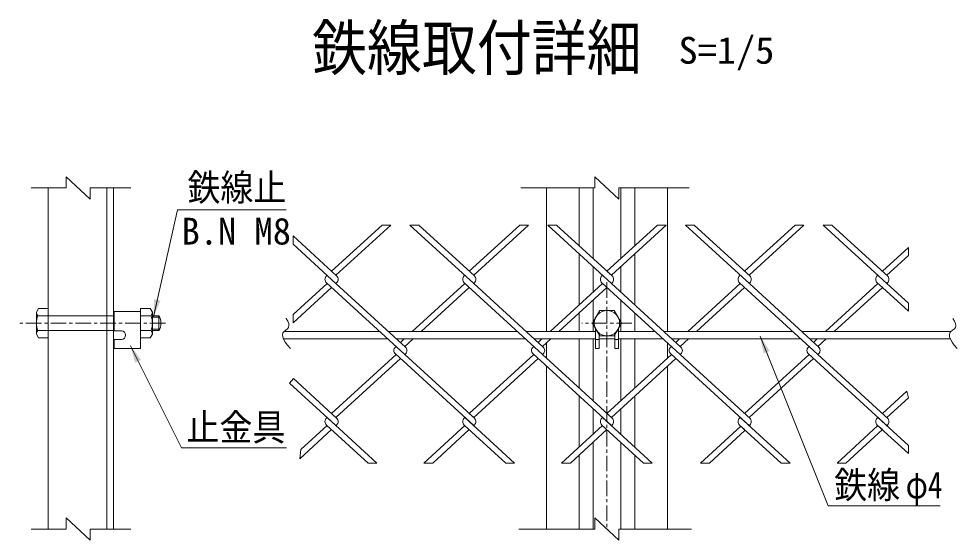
# Model space of a CAD drawing. Units: millimetres, scale not verified, with parts at other scales. Extents: x -4455 to 4455, y -3150 to 3150.
# Drawn here: x 1156 to 2669, y 516 to 1357 of the extents above; entities that cross this region are included whole.
import ezdxf
from ezdxf.enums import TextEntityAlignment as Align

# ---------------------------------------------------------------- set-up
doc = ezdxf.new("R2010")
doc.units = ezdxf.units.MM
doc.header["$LTSCALE"] = 20
doc.linetypes.add('DASHED', pattern=[7.5, 6, -1.5])
doc.linetypes.add('USER2', pattern=[2, 1.25, -0.25, 0.25, -0.25])
doc.layers.add('0-C_7詳細', color=7, linetype='Continuous', lineweight=18)
doc.styles.add('ＭＳ ゴシック', font='')
doc.styles.get('ＭＳ ゴシック').set_extended_font_data('MS Gothic')

msp = doc.modelspace()

# ---------------------------------------------------------------- linework, layer by layer
at = {"layer": '0-C_7詳細', "color": 4}
for p, q in [((1271.26, 1066.58), (1232.49, 1102.58)), ((1232.49, 1084.58), (1232.49, 1102.58)), ((2123.86, 1066.58), (2085.09, 1102.58)), ((2085.09, 1084.58), (2085.09, 1102.58)), ((1232.49, 1084.58), (1175.93, 1084.58)), ((1271.26, 1084.58), (1336.54, 1084.58)), ((1271.26, 1084.58), (1271.26, 1066.58)), ((2085.09, 1084.58), (1965.51, 1084.58)), ((2123.86, 1084.58), (2237.03, 1084.58)), ((2123.86, 1084.58), (2123.86, 1066.58)), ((1232.49, 534.27), (1232.49, 552.27)), ((1271.26, 516.27), (1232.49, 552.27)), ((2085.09, 534.27), (2085.09, 552.27)), ((2123.86, 516.27), (2085.09, 552.27)), ((1232.49, 534.27), (1175.93, 534.27)), ((1271.26, 534.27), (1336.54, 534.27)), ((1271.26, 534.27), (1271.26, 516.27)), ((2085.09, 534.27), (1962.28, 534.27)), ((2123.86, 534.27), (2240.68, 534.27)), ((2123.86, 534.27), (2123.86, 516.27))]:
    msp.add_line(p, q, dxfattribs=at)
at = {"layer": '0-C_7詳細'}
for p, q in [((1203.69, 1084.58), (1203.69, 534.27)), ((1298.19, 1084.58), (1298.19, 534.27)), ((1308.69, 1084.58), (1308.69, 534.27)), ((2006.98, 1084.58), (2006.98, 853.03)), ((2059.48, 1084.58), (2059.48, 991.42)), ((2081.98, 1084.58), (2081.98, 970.8)), ((2126.98, 1084.58), (2126.98, 970.8)), ((2149.48, 1084.58), (2149.48, 991.42)), ((2201.98, 1084.58), (2201.98, 853.03)), ((2059.48, 978.4), (2059.48, 895.93)), ((2149.48, 978.4), (2149.48, 895.93)), ((2081.98, 957.78), (2081.98, 916.55)), ((2126.98, 957.78), (2126.98, 916.55)), ((2112.65, 942.7), (2104.48, 950.19)), ((2104.48, 924.15), (2026.87, 853.03)), ((2081.98, 903.53), (2081.98, 853.03)), ((2126.98, 903.53), (2126.98, 853.03)), ((1184.49, 884.14), (1187.82, 889.9)), ((1184.49, 848.62), (1184.49, 884.14)), ((1186.55, 878.38), (1203.69, 878.38)), ((1187.82, 889.9), (1203.69, 889.9)), ((1203.69, 842.86), (1203.69, 889.9)), ((1309.71, 885.34), (1309.71, 853.84)), ((1309.71, 885.34), (1352.31, 885.34)), ((1352.31, 842.86), (1352.31, 889.9)), ((1352.31, 885.34), (1352.31, 825.34)), ((1369.45, 878.38), (1352.31, 878.38)), ((1371.51, 848.62), (1371.51, 884.14)), ((1371.51, 878.38), (1382.17, 878.38)), ((1382.17, 854.38), (1382.17, 878.38)), ((2059.48, 882.91), (2059.48, 853.03)), ((2149.48, 882.91), (2149.48, 853.03)), ((1184.49, 848.62), (1187.82, 842.86)), ((1186.55, 854.38), (1203.69, 854.38)), ((1309.71, 853.84), (1321.56, 853.84)), ((1369.45, 854.38), (1352.31, 854.38)), ((1371.51, 848.62), (1368.19, 842.86)), ((1371.51, 854.38), (1382.17, 854.38)), ((1583.65, 853.03), (1738.03, 853.03)), ((1752.24, 853.03), (1960.06, 853.03)), ((1974.27, 853.03), (2085.73, 853.03)), ((2085.73, 858.12), (2085.73, 825.34)), ((2088.2, 853.84), (2085.73, 853.84)), ((2117.23, 847.73), (2117.23, 825.34)), ((2120.76, 853.84), (2123.23, 853.84)), ((2123.23, 858.12), (2123.23, 825.34)), ((2123.23, 853.03), (2182.09, 853.03)), ((2196.3, 853.03), (2404.12, 853.03)), ((2418.33, 853.03), (2658.89, 853.03)), ((1187.82, 842.86), (1203.69, 842.86)), ((1308.69, 718.03), (1308.69, 838.03)), ((1309.71, 840.34), (1321.56, 840.34)), ((1309.71, 840.34), (1309.71, 825.34)), ((1368.19, 842.86), (1352.31, 842.86)), ((1582.92, 841.03), (1751.13, 841.03)), ((1765.34, 841.03), (1973.16, 841.03)), ((1987.37, 841.03), (2085.73, 841.03)), ((2006.98, 834.8), (2006.98, 810.04)), ((2059.48, 841.03), (2059.48, 761.93)), ((2081.98, 841.03), (2081.98, 741.31)), ((2091.73, 840.34), (2085.73, 840.34)), ((2091.73, 841.03), (2117.23, 841.03)), ((2117.23, 840.34), (2123.23, 840.34)), ((2123.23, 841.03), (2195.19, 841.03)), ((2126.98, 841.03), (2126.98, 741.31)), ((2149.48, 841.03), (2149.48, 761.93)), ((2201.98, 834.8), (2201.98, 810.04)), ((2209.4, 841.03), (2417.21, 841.03)), ((2431.42, 841.03), (2658.16, 841.03)), ((1309.71, 825.34), (1352.31, 825.34)), ((2117.23, 825.34), (2123.23, 825.34)), ((2006.98, 797.02), (2006.98, 534.27)), ((2201.98, 797.02), (2201.98, 534.27)), ((2059.48, 748.91), (2059.48, 666.44)), ((2149.48, 748.91), (2149.48, 666.44)), ((2081.98, 728.29), (2081.98, 687.06)), ((2126.98, 728.29), (2126.98, 687.06)), ((2081.98, 674.04), (2081.98, 534.27)), ((2126.98, 674.04), (2126.98, 534.27)), ((2059.48, 653.42), (2059.48, 534.27)), ((2149.48, 653.42), (2149.48, 534.27))]:
    msp.add_line(p, q, dxfattribs=at)
at = {"layer": '0-C_7詳細', "color": 3}
for p, q in [((1741.79, 1024.75), (1660.42, 950.19)), ((1756, 1024.75), (1667.53, 943.68)), ((1756, 1024.75), (1741.79, 1024.75)), ((1889.56, 930.66), (1786.87, 1024.75)), ((1801.08, 1024.75), (1786.87, 1024.75)), ((1890.63, 942.7), (1801.08, 1024.75)), ((1963.82, 1024.75), (1882.45, 950.19)), ((1978.03, 1024.75), (1889.56, 943.68)), ((1978.03, 1024.75), (1963.82, 1024.75)), ((2111.58, 930.66), (2008.9, 1024.75)), ((2023.11, 1024.75), (2008.9, 1024.75)), ((2112.65, 942.7), (2023.11, 1024.75)), ((2185.85, 1024.75), (2104.48, 950.19)), ((2200.06, 1024.75), (2111.58, 943.68)), ((2200.06, 1024.75), (2185.85, 1024.75)), ((2334.68, 929.67), (2230.93, 1024.75)), ((2245.14, 1024.75), (2230.93, 1024.75)), ((2335.75, 941.71), (2245.14, 1024.75)), ((2407.87, 1024.75), (2326.51, 950.19)), ((2422.08, 1024.75), (2333.61, 943.68)), ((2422.08, 1024.75), (2407.87, 1024.75)), ((2555.64, 930.66), (2452.96, 1024.75)), ((2467.17, 1024.75), (2452.96, 1024.75)), ((2557.78, 941.71), (2467.17, 1024.75)), ((1668.6, 942.7), (1598.31, 1007.1)), ((1598.31, 1007.1), (1598.31, 994.08)), ((1667.53, 930.66), (1598.31, 994.08)), ((2590.56, 988.7), (2548.54, 950.19)), ((2590.56, 975.68), (2590.56, 988.7)), ((2590.56, 975.68), (2555.64, 943.68)), ((1653.32, 943.68), (1652.25, 942.7)), ((1653.32, 943.68), (1652.25, 942.7)), ((1875.35, 943.68), (1874.28, 942.7)), ((1875.35, 943.68), (1874.28, 942.7)), ((1875.35, 943.68), (1874.28, 942.7)), ((1875.35, 943.68), (1874.28, 942.7)), ((2097.37, 943.68), (2096.3, 942.7)), ((2097.37, 943.68), (2096.3, 942.7)), ((2319.4, 943.68), (2318.33, 942.7)), ((2319.4, 943.68), (2318.33, 942.7)), ((2541.43, 943.68), (2540.36, 942.7)), ((2541.43, 943.68), (2540.36, 942.7)), ((1653.32, 930.66), (1598.31, 880.25)), ((1660.42, 924.15), (1598.31, 867.23)), ((1778.54, 815.91), (1652.25, 931.64)), ((1667.53, 930.66), (1668.97, 931.97)), ((1668.6, 931.64), (1667.53, 930.66)), ((1779.61, 827.95), (1667.53, 930.66)), ((1875.35, 930.66), (1790.63, 853.03)), ((1882.45, 924.15), (1804.84, 853.03)), ((2000.57, 815.91), (1874.27, 931.64)), ((1890.63, 931.64), (1889.56, 930.66)), ((2001.64, 827.95), (1889.56, 930.66)), ((2097.37, 930.66), (2012.66, 853.03)), ((2222.6, 815.91), (2096.3, 931.64)), ((2112.65, 931.64), (2111.58, 930.66)), ((2223.67, 827.95), (2111.58, 930.66)), ((2319.4, 930.66), (2234.68, 853.03)), ((2326.51, 924.15), (2248.89, 853.03)), ((2444.63, 815.91), (2318.33, 931.64)), ((2334.68, 931.64), (2333.61, 930.66)), ((2446.77, 826.97), (2334.68, 929.67)), ((2541.43, 930.66), (2456.71, 853.03)), ((2548.54, 924.15), (2470.92, 853.03)), ((2548.54, 924.15), (2540.36, 931.64)), ((2590.56, 885.63), (2548.54, 924.15)), ((2557.08, 931.97), (2555.64, 930.66)), ((2557.08, 931.97), (2555.64, 930.66)), ((2556.71, 931.64), (2555.64, 930.66)), ((2556.71, 931.64), (2555.64, 930.66)), ((2590.56, 898.65), (2555.64, 930.66)), ((2590.56, 885.63), (2590.56, 898.65)), ((1598.31, 880.25), (1598.31, 867.23)), ((1777.53, 841.03), (1771.44, 835.44)), ((1779.61, 827.95), (1771.44, 835.44)), ((1791.74, 841.03), (1778.54, 828.93)), ((1999.56, 841.03), (1993.46, 835.44)), ((2001.64, 827.95), (1993.46, 835.44)), ((2013.77, 841.03), (2000.57, 828.93)), ((2221.59, 841.03), (2215.49, 835.44)), ((2235.8, 841.03), (2222.6, 828.93)), ((2443.62, 841.03), (2437.52, 835.44)), ((2457.83, 841.03), (2444.63, 828.93)), ((1764.33, 828.93), (1763.26, 827.95)), ((1764.33, 828.93), (1763.26, 827.95)), ((1778.54, 815.91), (1779.98, 817.23)), ((1986.36, 828.93), (1985.29, 827.95)), ((1986.36, 828.93), (1985.29, 827.95)), ((2208.39, 828.93), (2207.32, 827.95)), ((2208.39, 828.93), (2207.32, 827.95)), ((2430.42, 828.93), (2429.35, 827.95)), ((2430.42, 828.93), (2429.35, 827.95)), ((2446.06, 817.23), (2444.63, 815.91)), ((1764.33, 815.91), (1660.42, 720.69)), ((1771.44, 809.4), (1667.53, 714.18)), ((1889.56, 701.16), (1763.26, 816.89)), ((1779.61, 816.89), (1778.54, 815.91)), ((1890.63, 713.2), (1778.54, 815.91)), ((1986.36, 815.91), (1882.45, 720.69)), ((1993.46, 809.4), (1889.56, 714.18)), ((2111.58, 701.16), (1985.29, 816.89)), ((2001.64, 816.89), (2000.57, 815.91)), ((2112.65, 713.2), (2000.57, 815.91)), ((2208.39, 815.91), (2104.48, 720.69)), ((2215.49, 809.4), (2111.58, 714.18)), ((2334.68, 700.18), (2207.32, 816.89)), ((2223.67, 816.89), (2222.6, 815.91)), ((2335.75, 712.22), (2222.6, 815.91)), ((2430.42, 815.91), (2326.51, 720.69)), ((2437.52, 809.4), (2333.61, 714.18)), ((2556.71, 700.18), (2429.34, 816.89)), ((2437.52, 809.4), (2429.35, 816.89)), ((2445.7, 816.89), (2444.63, 815.91)), ((2445.7, 816.89), (2444.63, 815.91)), ((2557.78, 712.22), (2444.63, 815.91)), ((1599.08, 776.91), (1592.55, 769.87)), ((1668.6, 713.2), (1599.08, 776.91)), ((1667.53, 701.16), (1592.55, 769.87)), ((2587.82, 756.69), (2548.54, 720.69)), ((2587.82, 756.69), (2590.56, 746.19)), ((2590.56, 746.19), (2555.64, 714.18)), ((1653.32, 714.18), (1652.25, 713.2)), ((1653.32, 714.18), (1652.25, 713.2)), ((1733.55, 640.66), (1653.32, 714.18)), ((1668.6, 713.2), (1660.42, 720.69)), ((1875.35, 714.18), (1874.28, 713.2)), ((1875.35, 714.18), (1874.28, 713.2)), ((1955.58, 640.66), (1875.35, 714.18)), ((1890.63, 713.2), (1882.45, 720.69)), ((2097.37, 714.18), (2096.3, 713.2)), ((2097.37, 714.18), (2096.3, 713.2)), ((2177.61, 640.66), (2097.37, 714.18)), ((2319.4, 714.18), (2318.33, 713.2)), ((2319.4, 714.18), (2318.33, 713.2)), ((2399.63, 640.66), (2319.4, 714.18)), ((2541.43, 714.18), (2540.36, 713.2)), ((2541.43, 714.18), (2540.36, 713.2)), ((2590.74, 669), (2541.43, 714.18)), ((1653.32, 701.16), (1611.11, 662.48)), ((1719.34, 640.66), (1652.25, 702.14)), ((1668.6, 702.14), (1667.53, 701.16)), ((1875.35, 701.16), (1809.32, 640.66)), ((1941.37, 640.66), (1874.28, 702.14)), ((1890.63, 702.14), (1889.56, 701.16)), ((2097.37, 701.16), (2031.35, 640.66)), ((2163.4, 640.66), (2096.3, 702.14)), ((2112.65, 702.14), (2111.58, 701.16)), ((2320.47, 700.18), (2255.52, 640.66)), ((2385.42, 640.66), (2318.33, 702.14)), ((2326.51, 694.65), (2318.33, 702.14)), ((2334.68, 702.14), (2333.61, 701.16)), ((2334.68, 702.14), (2333.61, 701.16)), ((2541.43, 701.16), (2475.41, 640.66)), ((2548.54, 694.65), (2540.36, 702.14)), ((2590.52, 656.18), (2540.36, 702.14)), ((2556.71, 702.14), (2555.64, 701.16)), ((2556.71, 702.14), (2555.64, 701.16)), ((1660.42, 694.65), (1609.07, 647.6)), ((2327.58, 693.67), (2269.73, 640.66)), ((2548.54, 694.65), (2489.62, 640.66)), ((2590.74, 669), (2590.52, 656.18)), ((1611.11, 662.48), (1609.07, 647.6)), ((1733.55, 640.66), (1719.34, 640.66)), ((1955.58, 640.66), (1941.37, 640.66)), ((2177.61, 640.66), (2163.4, 640.66)), ((2269.73, 640.66), (2255.52, 640.66)), ((2399.63, 640.66), (2385.42, 640.66)), ((2489.62, 640.66), (2475.41, 640.66))]:
    msp.add_line(p, q, dxfattribs=at)
at = {"layer": '0-C_7詳細', "color": 1, "linetype": 'USER2'}
for p, q in [((2104.48, 932.53), (2104.48, 534.27)), ((1392.57, 866.38), (1156.07, 866.38)), ((2144.78, 866.38), (2064.13, 866.38))]:
    msp.add_line(p, q, dxfattribs=at)
at = {"layer": '0-C_7詳細', "color": 3, "linetype": 'DASHED'}
for p, q in [((1203.69, 878.38), (1309.71, 878.38)), ((1203.69, 854.38), (1309.71, 854.38))]:
    msp.add_line(p, q, dxfattribs=at)
at = {"layer": '0-C_7詳細', "color": 1}
for p, q in [((1371.51, 875.98), (1383.38, 875.98)), ((1371.51, 856.78), (1383.38, 856.78))]:
    msp.add_line(p, q, dxfattribs=at)
at = {"layer": '0-C_7詳細'}
for points in [[(1587.3, 1049.24), (1412.02, 1049.24), (1373.36, 876.74)], [(1371.51, 884.14), (1368.19, 889.9), (1352.31, 889.9)], [(2091.73, 847.73), (2091.73, 825.34), (2085.73, 825.34)], [(2641.49, 571.91), (2461.41, 571.91), (2351.49, 845.57)], [(1587.95, 665.19), (1418.53, 665.19), (1336.02, 830.04)]]:
    msp.add_lwpolyline(points, dxfattribs=at)
at = {"layer": '0-C_7詳細', "color": 3}
msp.add_lwpolyline([(2080.96, 866.38), (2092.72, 886.75), (2116.24, 886.75), (2128, 866.38), (2116.24, 846.01), (2092.72, 846.01)], close=True, dxfattribs=at)
at = {"layer": '0-C_7詳細', "color": 4}
for points in [[(1586.72, 874.12), (1587.03, 873.73), (1589.69, 869.53), (1591.26, 865.77), (1591.73, 862.46), (1591.11, 859.58), (1589.38, 857.15), (1586.57, 855.16), (1583.74, 853.16), (1581.98, 850.67), (1581.3, 847.72), (1581.7, 844.29), (1583.16, 840.38), (1585.7, 836), (1589.32, 831.14), (1594.01, 825.8)], [(2661.96, 874.12), (2662.27, 873.73), (2664.94, 869.53), (2666.5, 865.77), (2666.97, 862.46), (2666.35, 859.58), (2664.63, 857.15), (2661.81, 855.16), (2658.98, 853.16), (2657.23, 850.67), (2656.55, 847.72), (2656.94, 844.29), (2658.41, 840.38), (2660.95, 836), (2664.56, 831.14), (2669.25, 825.8)]]:
    msp.add_lwpolyline(points, dxfattribs=at)
at = {"layer": '0-C_7詳細', "color": 3}
for points in [[(1882.45, 694.65), (1823.53, 640.66), (1809.32, 640.66)], [(2104.48, 694.65), (2045.56, 640.66), (2031.35, 640.66)]]:
    msp.add_lwpolyline(points, dxfattribs=at)
msp.add_circle((2104.48, 866.38), 20.4, dxfattribs=at)
for centre, start, end in [((1657.31, 937.17), 132.5, 227.5), ((1663.53, 937.17), 312.5, 47.5), ((1879.34, 937.17), 132.5, 227.5), ((1885.56, 937.17), 312.5, 47.5), ((2101.37, 937.17), 132.5, 227.5), ((2107.59, 937.17), 312.5, 47.5), ((2323.4, 937.17), 132.5, 227.5), ((2329.62, 937.17), 312.5, 47.5), ((2545.43, 937.17), 132.5, 227.5), ((2551.64, 937.17), 312.5, 47.5), ((1768.33, 822.42), 132.5, 227.5), ((1774.55, 822.42), 312.5, 47.5), ((1990.36, 822.42), 132.5, 227.5), ((1996.57, 822.42), 312.5, 47.5), ((2212.38, 822.42), 132.5, 227.5), ((2218.6, 822.42), 312.5, 47.5), ((2434.41, 822.42), 132.5, 227.5), ((2440.63, 822.42), 312.5, 47.5), ((1657.31, 707.67), 132.5, 227.5), ((1663.53, 707.67), 312.5, 47.5), ((1879.34, 707.67), 132.5, 227.5), ((1885.56, 707.67), 312.5, 47.5), ((2101.37, 707.67), 132.5, 227.5), ((2107.59, 707.67), 312.5, 47.5), ((2323.4, 707.67), 132.5, 227.5), ((2329.62, 707.67), 312.5, 47.5), ((2545.43, 707.67), 132.5, 227.5), ((2551.64, 707.67), 312.5, 47.5)]:
    msp.add_arc(centre, 7.5, start, end, dxfattribs=at)
at = {"layer": '0-C_7詳細'}
for centre, radius, start, end in [((1193.58, 884.14), 9.09, 180, 219.3382), ((1220.49, 866.38), 36, 160.52878, 199.47122), ((1335.51, 866.38), 36, 340.52878, 19.47122), ((1362.43, 884.14), 9.09, 320.6618, 0), ((1361.39, 866.38), 24, 330, 30), ((1193.58, 848.62), 9.09, 140.6618, 180), ((1321.56, 847.09), 6.75, 270, 90), ((1362.43, 848.62), 9.09, 0, 39.3382)]:
    msp.add_arc(centre, radius, start, end, dxfattribs=at)
for points in [[(1372.92, 874.79), (1374.4, 905.2), (1384.57, 902.92)], [(2350.74, 847.42), (2366.76, 821.53), (2357.09, 817.64)], [(1335.13, 831.83), (1353.21, 807.33), (1343.9, 802.67)]]:
    msp.add_solid(points, dxfattribs=at)

# ---------------------------------------------------------------- texts
at = {"layer": '0-C_7詳細', "style": 'ＭＳ ゴシック', "width": 0.9}
msp.add_text('鉄線取付詳細', height=72.14, dxfattribs=at).set_placement((1628.96, 1252.97), align=Align.BOTTOM_LEFT)
at = {"layer": '0-C_7詳細', "color": 3, "style": 'ＭＳ ゴシック'}
for s, width, p in [('S=1/5', 1.05, (2219.83, 1271.95)), ('鉄線止', 0.9, (1428.11, 1050.69)), ('止金具', 0.9, (1426.57, 663.9)), ('鉄線', 0.9, (2470.88, 570.89)), ('φ4', 0.8, (2586.18, 570.89))]:
    msp.add_text(s, height=43.26, dxfattribs=dict(at, width=width)).set_placement(p, align=Align.BOTTOM_LEFT)
msp.add_text('B.N M8', height=43.26, dxfattribs=at).set_placement((1418.49, 980.26), align=Align.BOTTOM_LEFT)

doc.saveas('drawing.dxf')
